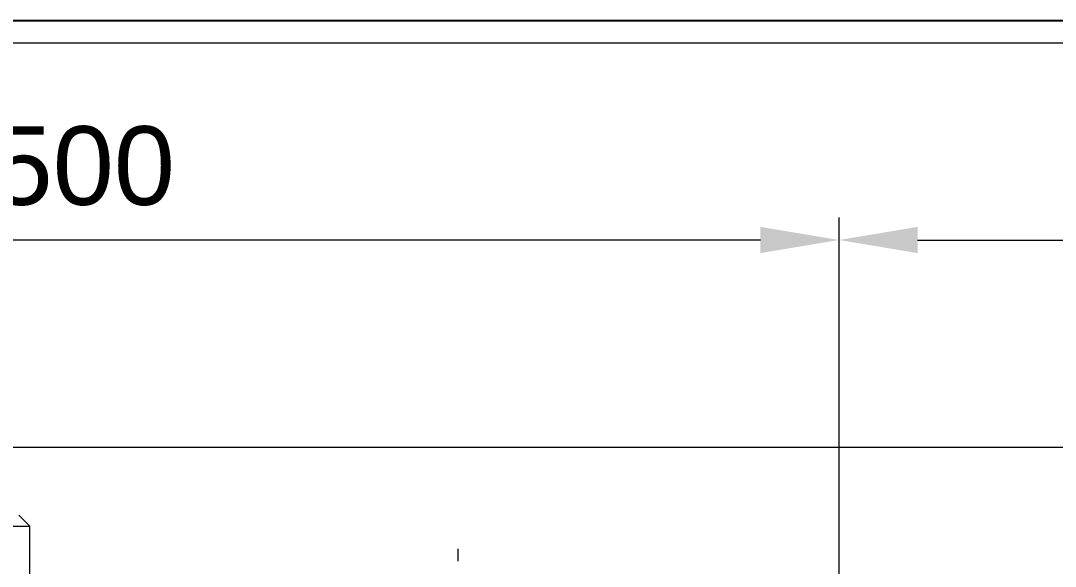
# Model space of a CAD drawing. Header units: millimetres. Extents: x 163705 to 1616509, y 81827 to 302547.
# Drawn here: x 1351919 to 1354222, y 150346 to 151560 of the extents above; entities that cross this region are included whole.
import ezdxf

# ---------------------------------------------------------------- set-up
doc = ezdxf.new("R2010")
doc.units = ezdxf.units.MM
doc.header["$LTSCALE"] = 10
doc.linetypes.add('CENTER2', pattern=[28.575000000000003, 19.05, -3.175, 3.175, -3.175])
for name, color, linetype, lineweight in [('1-中心线', 1, 'CENTER2', 0), ('1-护栏', 4, 'Continuous', 18), ('1-标注', 3, 'Continuous', 0), ('1-设备轮廓', 2, 'Continuous', 18)]:
    doc.layers.add(name, color=color, linetype=linetype, lineweight=lineweight)
doc.styles.get("Standard").update_dxf_attribs({"font": 'arial.ttf'})
doc.dimstyles.new('AM_GB50$0', dxfattribs={"dimscale": 50, "dimtxt": 3.5, "dimasz": 3.5, "dimexe": 1, "dimexo": 1, "dimgap": 1.5, "dimtad": 1, "dimdsep": 46, "dimtxsty": 'Standard', "dimcen": 0, "dimclrd": 256, "dimclre": 256, "dimclrt": 2, "dimadec": 0, "dimazin": 2, "dimtp": 0.1, "dimtm": 0.1, "dimtfac": 0.71, "dimtdec": 3, "dimtmove": 0, "dimatfit": 3, "dimfxl": 0, "dimlwd": -1, "dimlwe": -1, "dimarcsym": 0})

# ---------------------------------------------------------------- blocks, each defined once
blk = doc.blocks.new('G$CE9C43516')
for p, q in [((1744, 2455), (1719, 2480)), ((1338, 2455), (1744, 2455)), ((1744, 2130), (1744, 2455))]:
    blk.add_line(p, q)
at = {"layer": '1-中心线'}
blk.add_line((2697, 155), (2697, 2405), dxfattribs=at)
blk = doc.blocks.new('*D561')
at = {"layer": '1-标注', "transparency": 16777216}
for p, q in [((1350240.928494765, 149637.6432568702), (1350240.928494765, 151121.645460833)), ((1353740.928494765, 149637.6432568702), (1353740.928494765, 151121.645460833)), ((1353565.928494765, 151071.645460833), (1350415.928494765, 151071.645460833))]:
    blk.add_line(p, q, dxfattribs=at)
for points in [[(1350415.928494765, 151100.8121274997), (1350415.928494765, 151042.4787941664), (1350240.928494765, 151071.645460833)], [(1353565.928494765, 151100.8121274997), (1353565.928494765, 151042.4787941664), (1353740.928494765, 151071.645460833)]]:
    blk.add_solid(points, dxfattribs=at)
at = {"layer": 'Defpoints', "transparency": 16777216}
for p in [(1350240.928494765, 151071.645460833), (1350240.928494765, 149587.6432568702), (1353740.928494765, 149587.6432568702)]:
    blk.add_point(p, dxfattribs=at)
at = {"layer": '1-标注', "transparency": 16777216, "insert": (1351990.928494765, 151236.0554199053), "char_height": 175, "attachment_point": 5}
blk.add_mtext('3500', dxfattribs=at)
blk = doc.blocks.new('*D562')
at = {"layer": '1-标注', "transparency": 16777216}
for p, q in [((1353740.928494765, 149637.6432568702), (1353740.928494765, 151121.645460833)), ((1355740.928494765, 149634.6317331954), (1355740.928494765, 151121.645460833)), ((1353915.928494765, 151071.645460833), (1355565.928494765, 151071.645460833))]:
    blk.add_line(p, q, dxfattribs=at)
for points in [[(1353915.928494765, 151100.8121274997), (1353915.928494765, 151042.4787941664), (1353740.928494765, 151071.645460833)], [(1355565.928494765, 151100.8121274997), (1355565.928494765, 151042.4787941664), (1355740.928494765, 151071.645460833)]]:
    blk.add_solid(points, dxfattribs=at)
at = {"layer": 'Defpoints', "transparency": 16777216}
for p in [(1355740.928494765, 151071.645460833), (1353740.928494765, 149587.6432568702), (1355740.928494765, 149584.6317331954)]:
    blk.add_point(p, dxfattribs=at)
at = {"layer": '1-标注', "transparency": 16777216, "insert": (1354740.928494765, 151235.9957336843), "char_height": 175, "attachment_point": 5}
blk.add_mtext('2000', dxfattribs=at)

msp = doc.modelspace()

# ---------------------------------------------------------------- linework, layer by layer
msp.add_lwpolyline([(1347178.428494764, 141259.6317333492), (1395803.428494764, 141259.6317333492), (1395803.428494764, 151559.6317333492), (1347178.428494764, 151559.6317333492)], close=True)
at = {"layer": '1-中心线'}
msp.add_line((1345741.278160537, 151559.6317333492), (1397741.203336259, 151559.6317333492), dxfattribs=at)
at = {"layer": '1-护栏'}
msp.add_lwpolyline([(1347228.428494764, 141309.6317333492), (1395753.428494764, 141309.6317333492), (1395753.428494764, 151509.6317333492), (1347228.428494764, 151509.6317333492)], close=True, dxfattribs=at)
msp.add_lwpolyline([(1356740.928494765, 150609.6317334515), (1349940.928494764, 150609.6317334515), (1349940.928494764, 142709.6317334515), (1356740.928494765, 142709.6317334515)], dxfattribs=at)

# ---------------------------------------------------------------- block references
at = {"layer": '1-设备轮廓'}
msp.add_blockref('G$CE9C43516', (1350195.993344874, 147979.6317333492), dxfattribs=at)

# ---------------------------------------------------------------- dimensions: what is measured, and where the dimension line sits
at = {"layer": '1-标注'}
for base, p2, picture, middle in [((1350240.928494765, 151071.645460833), (1350240.928494765, 149587.6432568702), '*D561', (1351990.928494765, 151236.0554199053)), ((1355740.928494765, 151071.645460833), (1355740.928494765, 149584.6317331954), '*D562', (1354740.928494765, 151235.9957336843))]:
    dim = msp.add_linear_dim(base=base, p1=(1353740.928494765, 149587.6432568702), p2=p2, dimstyle='AM_GB50$0', override={"dimtmove": 1}, dxfattribs=at)
    dim.commit()
    dim.dimension.update_dxf_attribs({"geometry": picture, "text_midpoint": middle})

doc.saveas('drawing.dxf')
